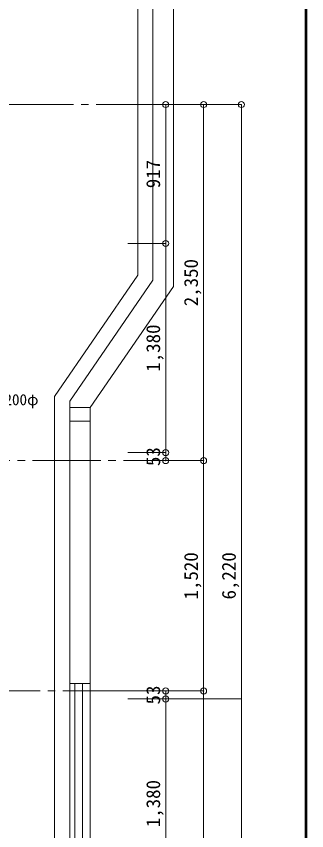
# Model space of a CAD drawing. Units: millimetres at full size, sheet at 1:50. Extents: x -9674 to 9699, y -6794 to 6791.
# Drawn here: x 7780 to 9699, y -1463 to 3911 of the extents above; entities that cross this region are included whole.
import ezdxf
from ezdxf.enums import TextEntityAlignment as Align

# ---------------------------------------------------------------- set-up
doc = ezdxf.new("R2010")
doc.units = ezdxf.units.MM
doc.header["$LTSCALE"] = 50
doc.header["$PDMODE"] = 32
doc.header["$PDSIZE"] = 40
doc.linetypes.add('CHAIN2', pattern=[12, 9, -1, 1, -1])
doc.linetypes.add('DASHED1', pattern=[1.8, 1.2, -0.6])
for name, color, linetype, lineweight in [('0-0_図面枠', 7, 'Continuous', 9), ('1-0_芯', 2, 'DASHED1', 25), ('1-6_ﾊﾞﾙｺﾆｰ・階段', 4, 'Continuous', 9), ('1-A_文字', 7, 'Continuous', 9), ('1-B_寸法', 7, 'Continuous', 9)]:
    doc.layers.add(name, color=color, linetype=linetype, lineweight=lineweight)
doc.styles.add('ＭＳ ゴシック', font='')
doc.styles.get('ＭＳ ゴシック').set_extended_font_data('MS Gothic')

msp = doc.modelspace()

# ---------------------------------------------------------------- linework, layer by layer
at = {"layer": '0-0_図面枠'}
for p, q in [((9688.35, -6783.35), (9688.35, 6780.85)), ((9690.11, -6785.11), (9690.11, 6782.61)), ((9691.87, -6786.88), (9691.87, 6784.38)), ((9693.64, 6786.14), (9693.64, -6788.64)), ((9695.4, -6790.4), (9695.4, 6787.9)), ((9697.16, -6792.16), (9697.16, 6789.66))]:
    msp.add_line(p, q, dxfattribs=at)
msp.add_lwpolyline([(9698.92, -6793.93), (9698.92, 6791.43), (-9673.92, 6791.43)], dxfattribs=at)
at = {"layer": '1-0_芯', "color": 7, "linetype": 'CHAIN2', "lineweight": 9}
for p, q in [((-8492.5, 3329.12), (8517.5, 3329.12)), ((3087.5, 979.12), (8517.5, 979.12)), ((2687.5, -540.88), (8517.5, -540.88))]:
    msp.add_line(p, q, dxfattribs=at)
at = {"layer": '1-6_ﾊﾞﾙｺﾆｰ・階段'}
for p, q in [((8582.5, 2202.11), (8582.5, 4229.12)), ((8582.5, 2202.11), (8032.5, 1402.11)), ((8032.5, -3790.88), (8032.5, 1402.11))]:
    msp.add_line(p, q, dxfattribs=at)
at = {"layer": '1-6_ﾊﾞﾙｺﾆｰ・階段', "color": 7}
for p, q in [((8682.5, 2171.05), (8682.5, 4229.12)), ((8817.5, 2129.12), (8817.5, 4229.12)), ((8682.5, 2171.05), (8132.5, 1371.05)), ((8817.5, 2129.12), (8267.5, 1329.12)), ((8132.5, -490.88), (8132.5, 1371.05)), ((8132.5, 1329.12), (8267.5, 1329.12)), ((8132.5, 1239.12), (8267.5, 1239.12)), ((8167.5, -490.88), (8167.5, -2590.88)), ((8217.5, -490.88), (8217.5, -2590.88)), ((8267.5, -490.88), (8267.5, -2590.88))]:
    msp.add_line(p, q, dxfattribs=at)
for points in [[(8132.5, -490.88), (8267.5, -490.88), (8267.5, 1329.12)], [(8132.5, -490.88), (8132.5, -2590.88), (8132.5, -2725.88)]]:
    msp.add_lwpolyline(points, dxfattribs=at)
at = {"layer": '1-B_寸法'}
for p, q in [((9267.5, 3329.12), (8517.5, 3329.12)), ((8767.5, 3329.12), (8767.5, 2412.12)), ((9017.5, 3329.12), (9017.5, 979.12)), ((9267.5, 3329.12), (9267.5, -2890.88)), ((8517.5, 2412.12), (8767.5, 2412.12)), ((8767.5, 2412.12), (8767.5, 1032.12)), ((8517.5, 1032.12), (8767.5, 1032.12)), ((8767.5, 1032.12), (8767.5, 979.12)), ((8517.5, 979.12), (9017.5, 979.12)), ((9017.5, 979.12), (9017.5, -540.88)), ((8517.5, -540.88), (9017.5, -540.88)), ((8767.5, -540.88), (8767.5, -593.88)), ((9017.5, -540.88), (9017.5, -2890.88)), ((8517.5, -593.88), (9267.5, -593.88)), ((8517.5, -593.88), (8767.5, -593.88)), ((8767.5, -593.88), (8767.5, -1973.88))]:
    msp.add_line(p, q, dxfattribs=at)
at = {"layer": '1-B_寸法', "color": 3}
for p in [(8767.5, 3329.12), (9017.5, 3329.12), (9267.5, 3329.12), (8767.5, 2412.12), (8767.5, 1032.12), (8767.5, 979.12), (9017.5, 979.12), (8767.5, -540.88), (9017.5, -540.88), (8767.5, -593.88)]:
    msp.add_point(p, dxfattribs=at)

# ---------------------------------------------------------------- texts
at = {"layer": '1-A_文字', "style": 'ＭＳ ゴシック'}
msp.add_text('排気用スリーブ200φ', height=73.31, dxfattribs=at).set_placement((7001.26, 1322.78), align=Align.BOTTOM_LEFT)
at = {"layer": '1-B_寸法', "style": 'ＭＳ ゴシック'}
for s, p in [('917', (8757.5, 2776.87)), ('2,350', (9007.5, 1997.87)), ('1,380', (8757.5, 1565.87)), ('53', (8757.5, 943.12)), ('1,520', (9007.5, 62.87)), ('6,220', (9257.5, 62.87)), ('53', (8757.5, -629.88)), ('1,380', (8757.5, -1440.13))]:
    msp.add_text(s, height=91.64, rotation=90, dxfattribs=at).set_placement(p, align=Align.BOTTOM_LEFT)

doc.saveas('drawing.dxf')
